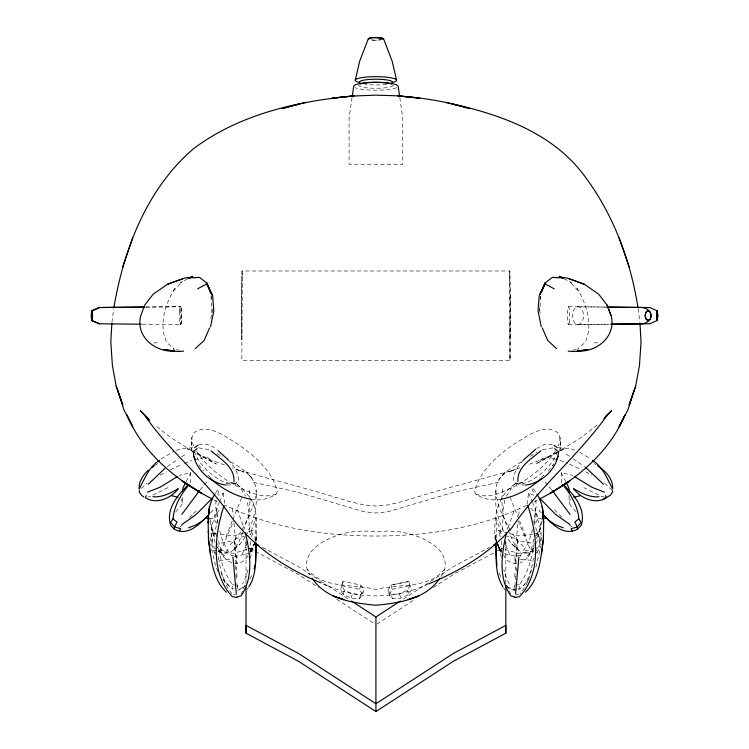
<?xml version="1.0" encoding="UTF-8"?>
<svg xmlns="http://www.w3.org/2000/svg" width="749" height="749" viewBox="0 0 749 749"><rect width="100%" height="100%" fill="white"/><g stroke="black" fill="none" stroke-linecap="round" stroke-linejoin="round"><path stroke-width="0.56" stroke-dasharray="3.75 2.81" d="M246.028 583.724L246.028 539.757L246.028 546.405M505.818 583.724L505.818 539.757L505.818 546.405M234.961 563.154L237.087 563.501L236.778 555.458L231.516 555.608L227.565 550.056L223.127 542.145L219.214 529.459M510.425 295.303L509.994 360.353L241.861 360.353L241.861 270.979L509.994 270.979L509.994 360.353L509.629 270.979L510.425 295.303L509.994 339.831M521.304 461.843C510.621 468.659 495.997 475.652 495.904 490.333C494.134 505.154 497.823 519.591 504.377 532.801M215.562 549.167L213.24 546.658C210.544 537.885 209.935 528.092 214.008 519.637C217.313 514.207 215.712 507.803 219.26 502.485M249.23 532.464L248.808 510.135L247.03 499.986M230.552 461.843C243.434 468.846 259.117 479.173 255.821 496.231C252.572 508.281 247.638 520.049 241.393 530.863M250.175 551.873L250.409 541.134M250.044 501.409L248.659 515.518L243.322 531.181M250.082 500.351L249.361 488.816M536.293 549.167L538.615 546.658L539.86 542.136L539.083 536.921L534.711 524.89L535.254 508.74L532.595 502.485M175.762 511.932L182.513 503.693L182.822 495.623M190.209 482.965L190.686 472.619L179.161 475.456M111.919 322.398L113.708 308.672M216.04 500.36L215.675 506.296L217.978 523.074M256.589 540.872C256.27 526.07 258.63 509.264 249.183 496.643C243.369 489.874 236.366 479.529 225.945 483.405M539.458 310.798L539.673 307.446M540.226 298.514L540.366 296.276M254.96 540.235L255.746 517.877L250.222 534.589L253.321 530.395L244.595 532.839M540.844 296.361L539.804 310.779L540.488 315.357M560.664 441.348L560.009 450.027L560.664 441.348L558.932 433.671C544.457 421.359 525.601 437.556 512.606 444.99C496.484 456.628 479.463 471.374 474.492 491.391L475.774 494.068C483.199 499.18 492.561 501.072 501.371 499.162M514.75 576.805L517.784 540.684L534.149 543.605C531.724 558.08 528.307 572.798 519.357 584.791L519.825 588.134L517.868 588.686M560.112 437.294L559.756 441.788L558.127 446.142M515.677 547.472L517.905 523.074M516.258 571.468L516.801 565.673M502.495 488.816L501.774 500.351M515.827 575.878L515.022 583.48M518.673 515.509L519.403 508.449M539.86 542.136C544.13 530.329 536.078 519.937 535.254 508.74L538.025 518.458L534.711 524.89M514.647 586.748L514.9 584.566M191.192 441.348L191.847 450.027L191.192 441.348L192.924 433.671C207.398 421.359 226.254 437.556 239.249 444.99C255.372 456.628 272.393 471.374 277.364 491.391L276.081 494.068C268.657 499.18 259.285 501.072 250.475 499.162M237.105 576.805L234.072 540.675L217.697 543.605C220.131 558.08 223.539 572.798 232.499 584.791L232.031 588.134L235.935 589.229M255.634 541.368L256.486 535.235L255.1 540.759M527.053 504.255L528.607 493.104L533.709 495.239M352.067 97.501L349.109 117.705L349.109 164.246L402.737 164.246L402.737 117.705L399.779 97.501M515.106 562.415L517.765 539.111L507.007 536.097M211.986 542.136C214.251 530.957 219.785 520.658 216.601 508.74L213.83 518.458L217.144 524.89M210.844 318.793L212.051 310.779L211.808 307.455M212.051 313.11L212.182 307.446M533.878 523.074L536.181 506.296L535.816 500.36M539.495 540.085L540.909 532.736M533.55 557.808C531.35 569.184 529.29 582.076 519.31 589.416L514.132 590.352L509.142 588.648L506.436 585.203M576.093 511.932L569.334 503.693L570.354 498.881M532.642 529.459L528.719 542.145L520.34 555.608L520.733 559.924M440.889 576.487C449.597 566.291 444.26 552.266 434.064 545.375C417.614 533.288 395.94 529.197 375.923 531.959C355.915 529.197 334.241 533.288 317.791 545.375C308.597 551.994 302.399 564.4 309.721 574.689M536.35 538.512L538.55 533.419L541.77 519.272M541.93 521.341L536.593 543.24M533.691 539.093C531.678 547.922 530.208 559.615 520.068 562.639M541.255 544.354L536.115 566.487L534.72 569.586M250.166 558.22L254.829 541.864M341.656 585.699L340.458 590.278L343.136 594.5L351.047 598.161L359.426 598.685L362.582 594.64L363.939 590.362L360.924 585.063L343.014 581.43L341.656 585.699L359.567 589.341L362.582 594.64M343.014 581.43L341.816 585.999L344.493 590.231L352.404 593.882L360.784 594.406L363.939 590.362M251.57 536.836L253.321 530.395M531.65 569.493C529.693 578.322 525.901 586.785 520.096 593.76M542.07 536.958L538.344 550.403L536.49 554.503M504.826 499.986L503.047 510.135L502.616 532.464M250.643 551.039L253.742 544.223M248.003 569.792L245.663 577.385L242.667 584.014M343.136 594.5L344.493 590.231M351.047 598.161L352.404 593.882M359.567 589.341L360.924 585.063M359.426 598.685L360.784 594.406M251.009 552.107L255.306 541.901M255.671 540.806L256.795 537.51L255.54 540.619M535.058 536.321L538.55 533.419L540.198 528.719L536.19 534.271M246.421 544.514L241.927 554.822M508.037 527.605L514.619 509.545M241.524 497.991L233.108 518.86M225.955 536.846L232.274 520.836M217.65 494.274L219.785 488.863M250.943 552.013L255.119 541.658M242.891 532.23C239.483 539.701 237.171 549.157 229.063 552.884L225.73 553.165L220.243 552.256L216.498 549.785M220.384 551.835L233.772 520.92M219.7 501.446L223.239 493.104L218.146 495.239M186.155 481.588L190.686 472.619M249.81 578.958L252.834 573.154M245.354 536.827L239.97 544.149L233.098 550.44M245.887 535.825C253.349 521.866 257.909 506.287 255.952 490.333M506.371 496.147L511.839 487.337L514.863 484.06L517.493 483.086L522.793 482.693L525.91 483.405M528.167 556.741L534.589 546.985M387.916 590.362L390.922 585.063L408.842 581.43L411.388 590.278L408.72 594.5L400.809 598.161L392.429 598.685L389.274 594.64L387.916 590.362L391.072 594.406L392.429 598.685M389.274 594.64L392.279 589.341L390.922 585.063L408.842 581.43L410.031 585.999L407.362 590.231L399.451 593.882L391.072 594.406M241.094 593.938L242.742 591.148M516.351 484.987L517.493 483.086M555.515 450.889C546.246 465.438 532.174 476.336 517.465 485.006C504.948 491.007 489.78 499.583 475.774 494.068M552.678 465.719L553.773 463.959M240.785 531.827L233.154 541.883L228.173 546.573M247.835 555.833L245.344 559.69L242.189 561.853L237.087 563.501M247.02 589.735L248.265 587.806M249.997 551.489L252.834 547.219M215.394 493.245L218.511 488.723M227.153 485.006L232.209 484.781L236.328 483.114L238.613 479.837L237.826 474.557L234.053 466.824L228.557 460.139M225.73 553.165L227.434 550.861L221.077 550.056L215.796 546.283M245.129 585.465L242.713 588.648L237.723 590.352M548.24 471.224L553.108 464.848M529.037 579.136L523.223 585.961M444.503 569.221C428.372 589.482 398.449 583.349 375.923 589.51C353.406 583.349 323.474 589.482 307.352 569.221M245.419 585.203L242.713 588.648L243.359 587.282L237.882 589.781L237.667 585.063L232.499 584.791M523.298 460.139L517.802 466.824L514.029 474.557L513.243 479.837L515.527 483.114L519.647 484.781L525.714 485.043M200.245 489.809L208.437 479.959M534.749 554.672L538.344 550.403L534.945 550.889M216.517 513.112L221.039 508.281M189.656 517.634L192.68 514.451M210.581 512.878L212.922 510.425L210.656 512.719M527.221 555.842L533.091 549.794M193.457 513.664L197.38 509.732M141.28 488.395L147.272 483.114M514.863 484.06C495.894 496.624 493.488 520.068 495.267 540.872M541.321 477.516L543.914 475.156M179.694 527.249L182.138 525.143M597.168 425.02L581.552 437.238L557.677 452.078M536.518 448.539L544.617 444.344L553.155 444.691M167.345 466.524L178.749 458.716M233.978 548.596L239.97 544.149M534.299 547.538L530.779 550.056L524.422 550.861L526.126 553.165L531.603 552.256L533.485 551.021M539.898 460.495L545.235 456.937L557.827 459.83M161.129 459.015L173.974 451.207M181.614 456.815L185.443 454.287M403.327 599.116L429.495 582.113M376.906 624.132L415.068 599.266M430.45 581.496L453.445 566.628L489.387 547.397M433.325 587.441L453.445 574.436L496.578 551.358M155.052 465.307L157.814 463.622M530.152 456.31L536.874 452.359M160.136 475.128L166.344 471.748M556.666 452.621L535.498 464.09L564.577 448.614L541.237 459.877L527.333 464.998M497.608 550.805L503.768 547.51M533.85 502.083L537.857 499.958M187.484 278.956L180.397 282.654L182.344 281.568L173.347 291.089L174.779 288.393C165.286 304.216 158.32 324.785 166.765 342.48L174.573 349.343L173.178 348.922L179.46 350.26M170.388 469.717L182.297 464.127M168.019 487.618L150.867 496.222L148.068 496.999M526.388 505.378C479.8 528.129 427.37 536.022 375.923 536.022C324.486 536.022 272.056 528.129 225.468 505.369M427.96 584.22C396.989 598.723 360.578 599.902 329.026 586.43M276.081 494.068C262.075 499.583 246.908 491.007 234.381 485.006C219.682 476.336 205.61 465.438 196.341 450.889M184.423 463.303L191.856 460.42M519.853 467.76L508.094 472.095L515.434 469.567L435.515 491.522L401.661 501.727L388.291 504.882L375.923 506.052L363.565 504.882L350.186 501.727L316.331 491.522L236.422 469.567L243.762 472.095L232.003 467.76M176.174 450.439L180.584 448.904L193.532 447.659M246.908 549.363L233.857 553.314L218.034 551.049M248.003 549.036L253.443 547.388M243.509 533.148L233.697 535.9L218.97 534.112M244.848 536.097L234.091 539.111L236.74 562.415M516.894 588.957L513.973 589.781L508.496 587.282L509.142 588.648L506.727 585.465M194.028 459.83L206.621 456.937L211.958 460.495M542.566 449.765L553.09 447.827M392.279 589.341L410.199 585.699M234.222 556.685L250.522 553.052M572.395 350.26L578.677 348.922L577.282 349.343L585.091 342.48C593.536 324.794 586.57 304.216 577.076 288.393L578.5 291.089L569.512 281.568L571.459 282.654L564.362 278.956M498.609 482.262L453.304 492.411L387.804 511.745L375.923 512.999L364.051 511.745L298.551 492.411L253.246 482.262M383.001 39.416L375.923 40.296L370.512 39.884M503.394 554.869L506.511 559.69L509.657 561.853L514.769 563.501L516.885 563.154M533.822 551.049L517.999 553.314L504.938 549.363M381.344 39.884L373.002 40.193L368.854 39.416M532.885 534.112L518.158 535.9L508.346 533.148M534.018 533.971L538.55 533.419M219.288 560.514L230.795 559.203M515.031 594.893L519.441 594.594M153.76 342.948L157.889 342.677M519.357 584.791L514.189 585.063L514.132 590.352M236.328 483.114L228.848 483.489A27.245 10.58 42 0 1 194.927 452.742M538.025 518.458L541.199 518.317M198.7 444.691L207.239 444.344L213.531 447.162L217.135 449.915M578.003 324.598A8.941 5.533 90 0 0 582.797 311.191A8.941 5.533 90 0 0 573.21 311.191A8.941 5.533 90 0 0 578.003 324.598L609.536 324.205M145.727 307.071L180.481 306.725M145.886 307.071L180.893 306.725M568.454 324.598L609.049 324.195M568.454 306.725L605.576 307.099M142.254 324.223L180.893 324.598A8.941 0.534 90 0 0 181.352 311.2A8.941 0.534 90 0 0 180.425 311.191A8.941 0.534 90 0 0 180.893 324.598M578.003 306.725L606.035 307.081M558.323 447.659L571.272 448.904L575.672 450.439M520.34 555.608L515.069 555.458L514.769 563.501M209.589 518.271L213.83 518.458M515.527 483.114L523.008 483.489A27.245 10.58 -42 0 0 556.928 452.752M593.966 342.677L598.095 342.948M233.519 594.669L236.824 594.893M526.126 553.165L522.783 552.884C516.173 549.054 510.322 543.456 506.502 536.827M198.766 447.827L209.289 449.765M521.061 559.203L532.567 560.514M209.926 521.341L213.306 533.419L217.837 533.971M216.901 550.889L213.512 550.403L209.776 536.958M504.592 553.783L517.634 556.685M561.647 482.965L561.17 472.619L572.695 475.456M604.724 497.261L600.979 496.222L583.836 487.618M500.276 536.836L498.534 530.395L507.26 532.839M497.299 544.102L498.413 547.388L503.852 549.036M224.522 464.998L210.619 459.877L187.278 448.614L216.349 464.09L193.167 451.535M559.99 460.42L567.433 463.303M231.778 562.639C224.7 560.271 220.861 553.043 217.257 546.985M569.549 464.127L581.467 469.717M213.999 499.958L218.006 502.083M262.468 547.397L298.411 566.628L319.486 580.26M248.088 547.51L254.248 550.805M255.278 551.358L298.411 574.436L318.531 587.441M192.156 450.982L170.304 437.238L154.678 425.02M585.503 471.748L591.719 475.128M579.66 452.181L590.727 459.015M216.901 453.482L222.668 456.871M594.041 463.622L595.876 464.745M573.107 458.716L584.51 466.524M320.441 580.878L324.27 583.359M328.109 585.83L348.528 599.116M336.788 599.266L374.949 624.132M566.413 454.287L570.242 456.815M511.876 544.149L517.877 548.596M604.574 483.114L612.382 490.595M209.832 518.186L213.306 533.419L216.798 536.321M569.717 525.143L572.152 527.259M222.818 579.136L232.536 589.416M207.941 475.156L210.535 477.516M523.682 546.573L518.701 541.883L511.071 531.827M554.475 509.732L558.398 513.664M541.199 512.719L538.934 510.425L541.274 512.878M218.764 549.794L224.634 555.842M559.175 514.451L562.199 517.634M530.816 508.281L535.338 513.112M236.993 484.06L240.017 487.337L245.485 496.147M217.098 554.672L213.512 550.403L215.366 554.503M551.601 489.809L543.418 479.959M518.748 550.44L515.396 546.236L508.955 532.23M231.759 593.76L225.177 583.789L221.086 572.704M198.747 464.848L203.616 471.224M498.534 530.395L501.624 534.589L496.1 517.877L496.896 540.235M217.004 536.125L211.658 528.719L215.253 543.24M533.344 488.723L536.462 493.245M228.632 585.961L224.129 579.305L221.217 571.637L219.026 561.244M498.113 544.223L499.021 547.219L501.858 551.489M503.59 587.806L504.835 589.735M510.453 530.863C504.011 518.214 496.175 504.863 495.904 490.333M234.362 483.086L235.495 484.987M509.114 591.148L510.762 593.938M499.021 547.219L501.755 551.994M499.021 573.154L502.045 578.958M497.579 544.074L498.413 547.388L501.334 553.052M561.17 472.619L565.701 481.588M518.083 520.92L531.462 551.835M509.929 554.822L505.435 544.514M223.679 556.741L220.983 551.011L218.156 539.093M509.189 584.014L506.193 577.385L503.852 569.792M218.062 571.646L215.74 566.487L210.6 544.354M518.748 518.86L510.331 497.991M213.306 533.419L215.506 538.512M528.607 493.104L532.155 501.446M506.305 585.203L507.588 588.265M519.581 520.836L525.901 536.846M508.534 531.181L503.197 515.518L501.802 501.409M496.315 540.619L495.061 537.51L496.924 542.997M496.727 541.658L500.912 552.013M532.071 488.863L534.196 494.274M193.729 446.142L192.1 441.788L191.744 437.294M237.236 509.545L243.818 527.605M407.362 590.231L408.72 594.5M399.451 593.882L400.809 598.161M498.413 547.388L501.69 558.22M497.308 542.969L495.361 535.235L496.222 541.368M181.492 498.881L182.513 503.693M218.062 556.666L218.783 560.102M210.946 532.736L212.36 540.085M638.148 308.672L639.936 322.398M223.239 493.104L224.803 504.255M236.834 583.48L237.199 586.748M232.443 508.449L233.182 515.509M235.916 574.801L236.459 580.213M233.95 523.074L236.178 547.472M235.055 565.673L235.373 569.156M211.012 296.361L211.733 306.341M211.48 296.276L211.621 298.514M569.034 495.623L569.334 503.693M501.446 541.134L501.671 551.873M396.446 87.764A22.217 3.885 0 0 1 375.923 90.161A22.217 3.885 0 0 1 355.401 87.764M386.587 84.244A16.403 2.865 0 0 1 365.269 84.244M393.131 85.264A17.199 3.005 0 0 1 375.923 88.27A17.199 3.005 0 0 1 358.724 85.264M242.227 270.979L241.861 339.831L241.431 295.303L242.227 270.979M504.517 472.984L498.909 479.173L506.015 471.814L504.517 472.984M247.339 472.984L245.841 471.814L252.947 479.163L247.339 472.984M179.451 311.191A8.941 1.189 90 0 0 180.481 324.598A8.941 1.189 90 0 0 181.52 311.191A8.941 1.189 90 0 0 179.451 311.191M569.118 322.753A8.941 1.105 -90 0 0 568.875 307.408A8.941 1.105 -90 0 0 567.358 316.827A8.941 1.105 -90 0 0 569.118 322.753"/><path stroke-width="1.12" d="M505.818 587.197L505.818 633.186L453.445 661.217L375.923 711.55L298.411 661.217L246.028 633.186L246.028 587.197M375.923 711.55L375.923 616.97L351.468 601.026M226.367 592.206C211.911 578.584 211.171 557.284 208.419 538.868C208.512 523.851 206.218 507.373 214.916 494.134M144.716 307.081L99.205 307.53L91.678 310.807L91.678 320.525L99.205 323.793L141.093 324.205M525.489 592.206C539.945 578.584 540.684 557.284 543.437 538.868C543.343 523.851 545.628 507.373 536.939 494.134M496.184 542.416C496.241 557.247 494.658 573.781 502.963 586.851M91.472 312.23L91.472 319.102M517.915 481.691C516.847 467.048 531.144 459.184 540.787 450.851M144.566 307.081L99.383 307.53L91.659 311.172L91.781 320.151M111.854 323.549L110.815 341.975L112.397 365.578L116.198 386.222L122.696 404.834L116.198 386.222M256.458 543.119L255.521 563.482L254.154 568.922M208.625 517.259L208.259 522.971L208.578 518.589M208.821 515.303L209.467 506.539L208.84 513.833M207.623 515.789C199.225 524.684 187.465 536.499 174.358 529.178L174.536 526.903L177.026 521.997L173.01 518.945C174.002 505.94 180.949 494.63 188.935 484.725M525.714 485.043C542.07 483.124 557.574 468.462 558.557 451.647L554.625 448.595M518.898 556.938L515.612 593.554M541.49 554.232L543.437 538.868M542.707 515.977L542.388 506.539L543.596 522.971L543.016 513.833M352.236 96.387L353.715 86.285A22.217 3.885 0 0 1 375.923 82.399A22.217 3.885 0 0 1 398.14 86.285L399.62 96.387M113.885 307.53C123.866 248.743 147.263 188.055 193.757 148.536C239.24 114.438 296.894 101.284 352.554 96.069L375.923 95.142L397.644 95.835L419.59 98.138L397.644 95.835M541.63 291.895L544.813 283.188L545.544 283.356L540.095 294.273M182.513 491.016L183.131 487.562L185.649 482.581M635.658 386.222L629.151 404.844L635.658 386.222L639.459 365.578L641.032 341.975L640.002 323.549M210.553 326.807L213.821 310.882L212.613 295.546L206.312 283.356L207.042 283.188L210.619 292.981M355.251 80.274L359.642 61.343L368.274 38.873L370.512 37.871L375.923 37.45L381.344 37.871L383.582 38.873L392.214 61.343L396.605 80.274M139.473 490.595L139.155 491.906L141.589 495.389L143.724 496.877M606.727 307.109L649.655 307.53L657.145 310.807L656.545 315.666L657.145 320.525L649.655 323.793L611.371 324.177M657.145 320.525L657.744 315.666L657.145 310.807L656.545 315.666L657.145 320.525L657.744 315.666L657.145 310.807M506.333 533.045C501.736 553.211 498.029 578.003 510.893 595.886L515.181 597.103M634.103 390.435L627.924 409.825L619.058 426.874L624.938 414.965C609.115 452.967 575.653 480.381 539.86 498.89M91.444 312.23L91.902 310.807L92.548 315.666L91.902 320.525L99.383 323.793M91.781 311.172L91.256 315.666L91.902 320.525L92.548 315.666L91.902 310.807M132.723 237.976L122.667 267.121M224.082 505.425C214.729 533.569 209.907 573.266 232.284 596.541L236.871 597.59M209.533 327.987L204.149 340.439L195.18 348.697M146.28 495.613L145.381 497.664C156.354 504.948 171.193 498.216 178.29 488.676C170.5 493.17 162.121 497.57 152.815 496.756M540.057 294.329L545.019 283.459M556.076 460.148L558.183 456.31M179.488 530.975L180.762 528.775L174.536 526.903L170.632 522.399L173.01 518.945M248.883 586.851C257.197 573.781 255.615 557.247 255.671 542.416M181.764 514.432L199.534 490.661M439.644 578.294C426.134 599.228 398.665 603.048 375.923 605.239C353.191 603.048 325.712 599.228 312.211 578.294M523.298 460.139L535.619 449.231M603.947 418.504L607.767 414.366C579.333 454.896 539.973 486.148 512.279 527.249C489.996 553.043 460.223 570.86 428.99 583.78M610.707 324.186L642.249 323.793C653.98 321.93 653.98 309.393 642.249 307.53L607.205 307.09M604.34 418.27L611.512 410.649L605.201 417.071M212.295 498.16L195.995 514.647L181.876 524.534M148.311 470.203C143.078 474.988 138.631 481.682 139.174 489.05C144.669 478.892 148.873 466.936 159.368 460.41M148.433 484.182L164.883 468.359M188.617 484.594C177.579 494.986 165.595 509.086 170.613 525.386L174.358 529.178M543.474 515.022C552.116 524.057 563.95 536.687 577.488 529.178L581.243 525.386C586.261 509.086 574.268 494.986 563.239 484.594M208.241 515.331L203.082 520.358L196.622 524.674L188.542 527.811M383.001 39.416L383.582 38.873M541.593 478.283C530.329 488.554 516.417 496.297 501.371 499.162M197.23 448.595L193.298 451.647C194.281 468.462 209.776 483.124 226.142 485.043M544.813 283.188L552.331 277.392L564.465 277.673L567.358 278.094L584.445 284.292L598.723 294.235L607.046 305.021L611.193 315.928C616.324 336.516 596.775 352.451 577.254 351.094L587.796 349.614L574.558 351.553L568.201 351.15M562.911 484.725C570.907 494.63 577.844 505.94 578.846 518.945L574.829 521.997L577.32 526.903L577.488 529.178M151.635 467.722L154.135 465.869M194.553 447.668L197.876 445.29M375.923 616.97L400.387 601.026M207.042 283.188L199.524 277.392L187.39 277.673L184.488 278.094L167.411 284.292L153.124 294.235L144.81 305.021L140.653 315.928C135.532 336.516 155.08 352.451 174.601 351.094L164.05 349.614L177.288 351.553L183.655 351.15M177.419 476.542L159.986 487.253L147.431 492.168M493.497 545.197L495.548 544.092M188.505 278.431L192.549 276.315L190.134 277.514L187.39 277.673M599.031 496.756C589.725 497.57 581.355 493.17 573.565 488.676C580.653 498.216 595.502 504.948 606.465 497.664L605.576 495.613M602.514 499.723L610.257 495.389L612.701 491.906L612.382 490.595M197.642 288.842L206.893 283.796L212.248 295.312L206.836 283.459M167.411 284.292L182.859 278.703M649.317 320.151L647.024 320.151C644.543 317.922 644.543 313.4 647.024 311.172L649.317 311.172M236.675 597.103L240.963 595.886C253.827 578.003 250.11 553.211 245.513 533.045M299.591 103.942L281.905 108.605L305.601 102.426M514.975 597.59L519.572 596.541C541.948 573.275 537.127 533.569 527.773 505.425M573.781 497.196L580.222 495.744M354.211 95.835L332.266 98.138L352.554 96.069M542.257 518.271L546.498 518.083M188.701 277.664L198.466 277.561M553.389 277.561L564.465 277.673M205.357 518.083L208.531 518.224M399.301 96.069C423.222 97.698 446.956 101.733 469.951 108.605L446.254 102.426M563.154 277.664L559.297 276.315L563.351 278.431M250.475 499.162C235.439 496.297 221.517 488.554 210.263 478.283M383.001 38.33L373.002 37.562L368.854 38.33L368.854 39.416L368.274 38.873M171.624 495.744L178.065 497.196M452.265 103.942C500.145 114.485 550.346 132.461 581.711 172.261C612.064 211.19 630.386 258.976 637.97 307.53M604.424 492.168L591.86 487.253L574.436 476.542M568.997 278.703L584.445 284.292M563.304 527.811L555.234 524.674L548.774 520.358L543.615 515.331M320.815 582.9C285.257 568.257 252.01 546.143 229.54 514.451C204.561 478.208 168.656 451.048 144.08 414.366L147.141 417.67M323.896 584.22L326.976 585.549M554.213 288.842L544.963 283.796L539.243 295.546L538.035 310.882L541.293 326.807M211.995 498.89C176.202 480.381 142.731 452.967 126.918 414.965L132.798 426.874L123.931 409.825L117.752 390.435M256.298 544.092L258.358 545.197M569.97 524.534L555.861 514.647L539.561 498.16M553.979 445.29L557.293 447.668M597.721 465.869C605.604 470.906 613.272 479.051 612.673 489.05C607.186 478.892 602.973 466.936 592.478 460.41M585.325 467.133L603.413 484.182M218.043 450.608L228.557 460.139M211.068 450.851C220.712 459.184 234.999 467.048 233.941 481.691M556.676 348.697L547.706 340.439L542.323 327.987M149.809 420.292L140.335 410.649L148.311 419.112M552.313 490.661L570.092 514.432M578.846 518.945L581.224 522.399L577.32 526.903L571.094 528.775L572.367 530.975M193.673 456.31L195.255 459.184M566.207 482.581L568.725 487.562L569.54 492.168M607.046 305.021L610.969 315.329M629.188 267.121L619.133 237.976M91.444 319.102L91.902 320.525M496.877 565.654L495.398 543.119M208.222 531.35L208.578 533.513M208.419 538.868L210.357 554.232M236.244 593.554L232.948 556.938M505.818 633.186L505.818 625.378L453.445 653.409L375.923 703.742L298.411 653.409L246.028 625.378L246.028 633.186M359.96 82.568A20.672 3.614 0 0 1 361.786 77.634A20.672 3.614 0 0 1 390.06 77.634A20.672 3.614 0 0 1 391.896 82.568M359.529 82.072A16.403 2.865 0 0 1 375.923 79.207A16.403 2.865 0 0 1 392.326 82.072M360.035 84.113A17.199 3.005 0 0 1 375.923 82.259A17.199 3.005 0 0 1 391.821 84.113M646.041 312.23L645.161 315.666L646.041 319.102L648.175 320.525L650.301 319.102L651.181 315.666L650.301 312.23L648.175 310.807L646.041 312.23M569.83 480.858L549.878 493.582L569.83 480.858M418.625 596.064L408.149 599.603L418.625 596.064M343.707 599.603L333.23 596.064L343.707 599.603M201.977 493.582L182.026 480.858L201.977 493.582"/></g></svg>
